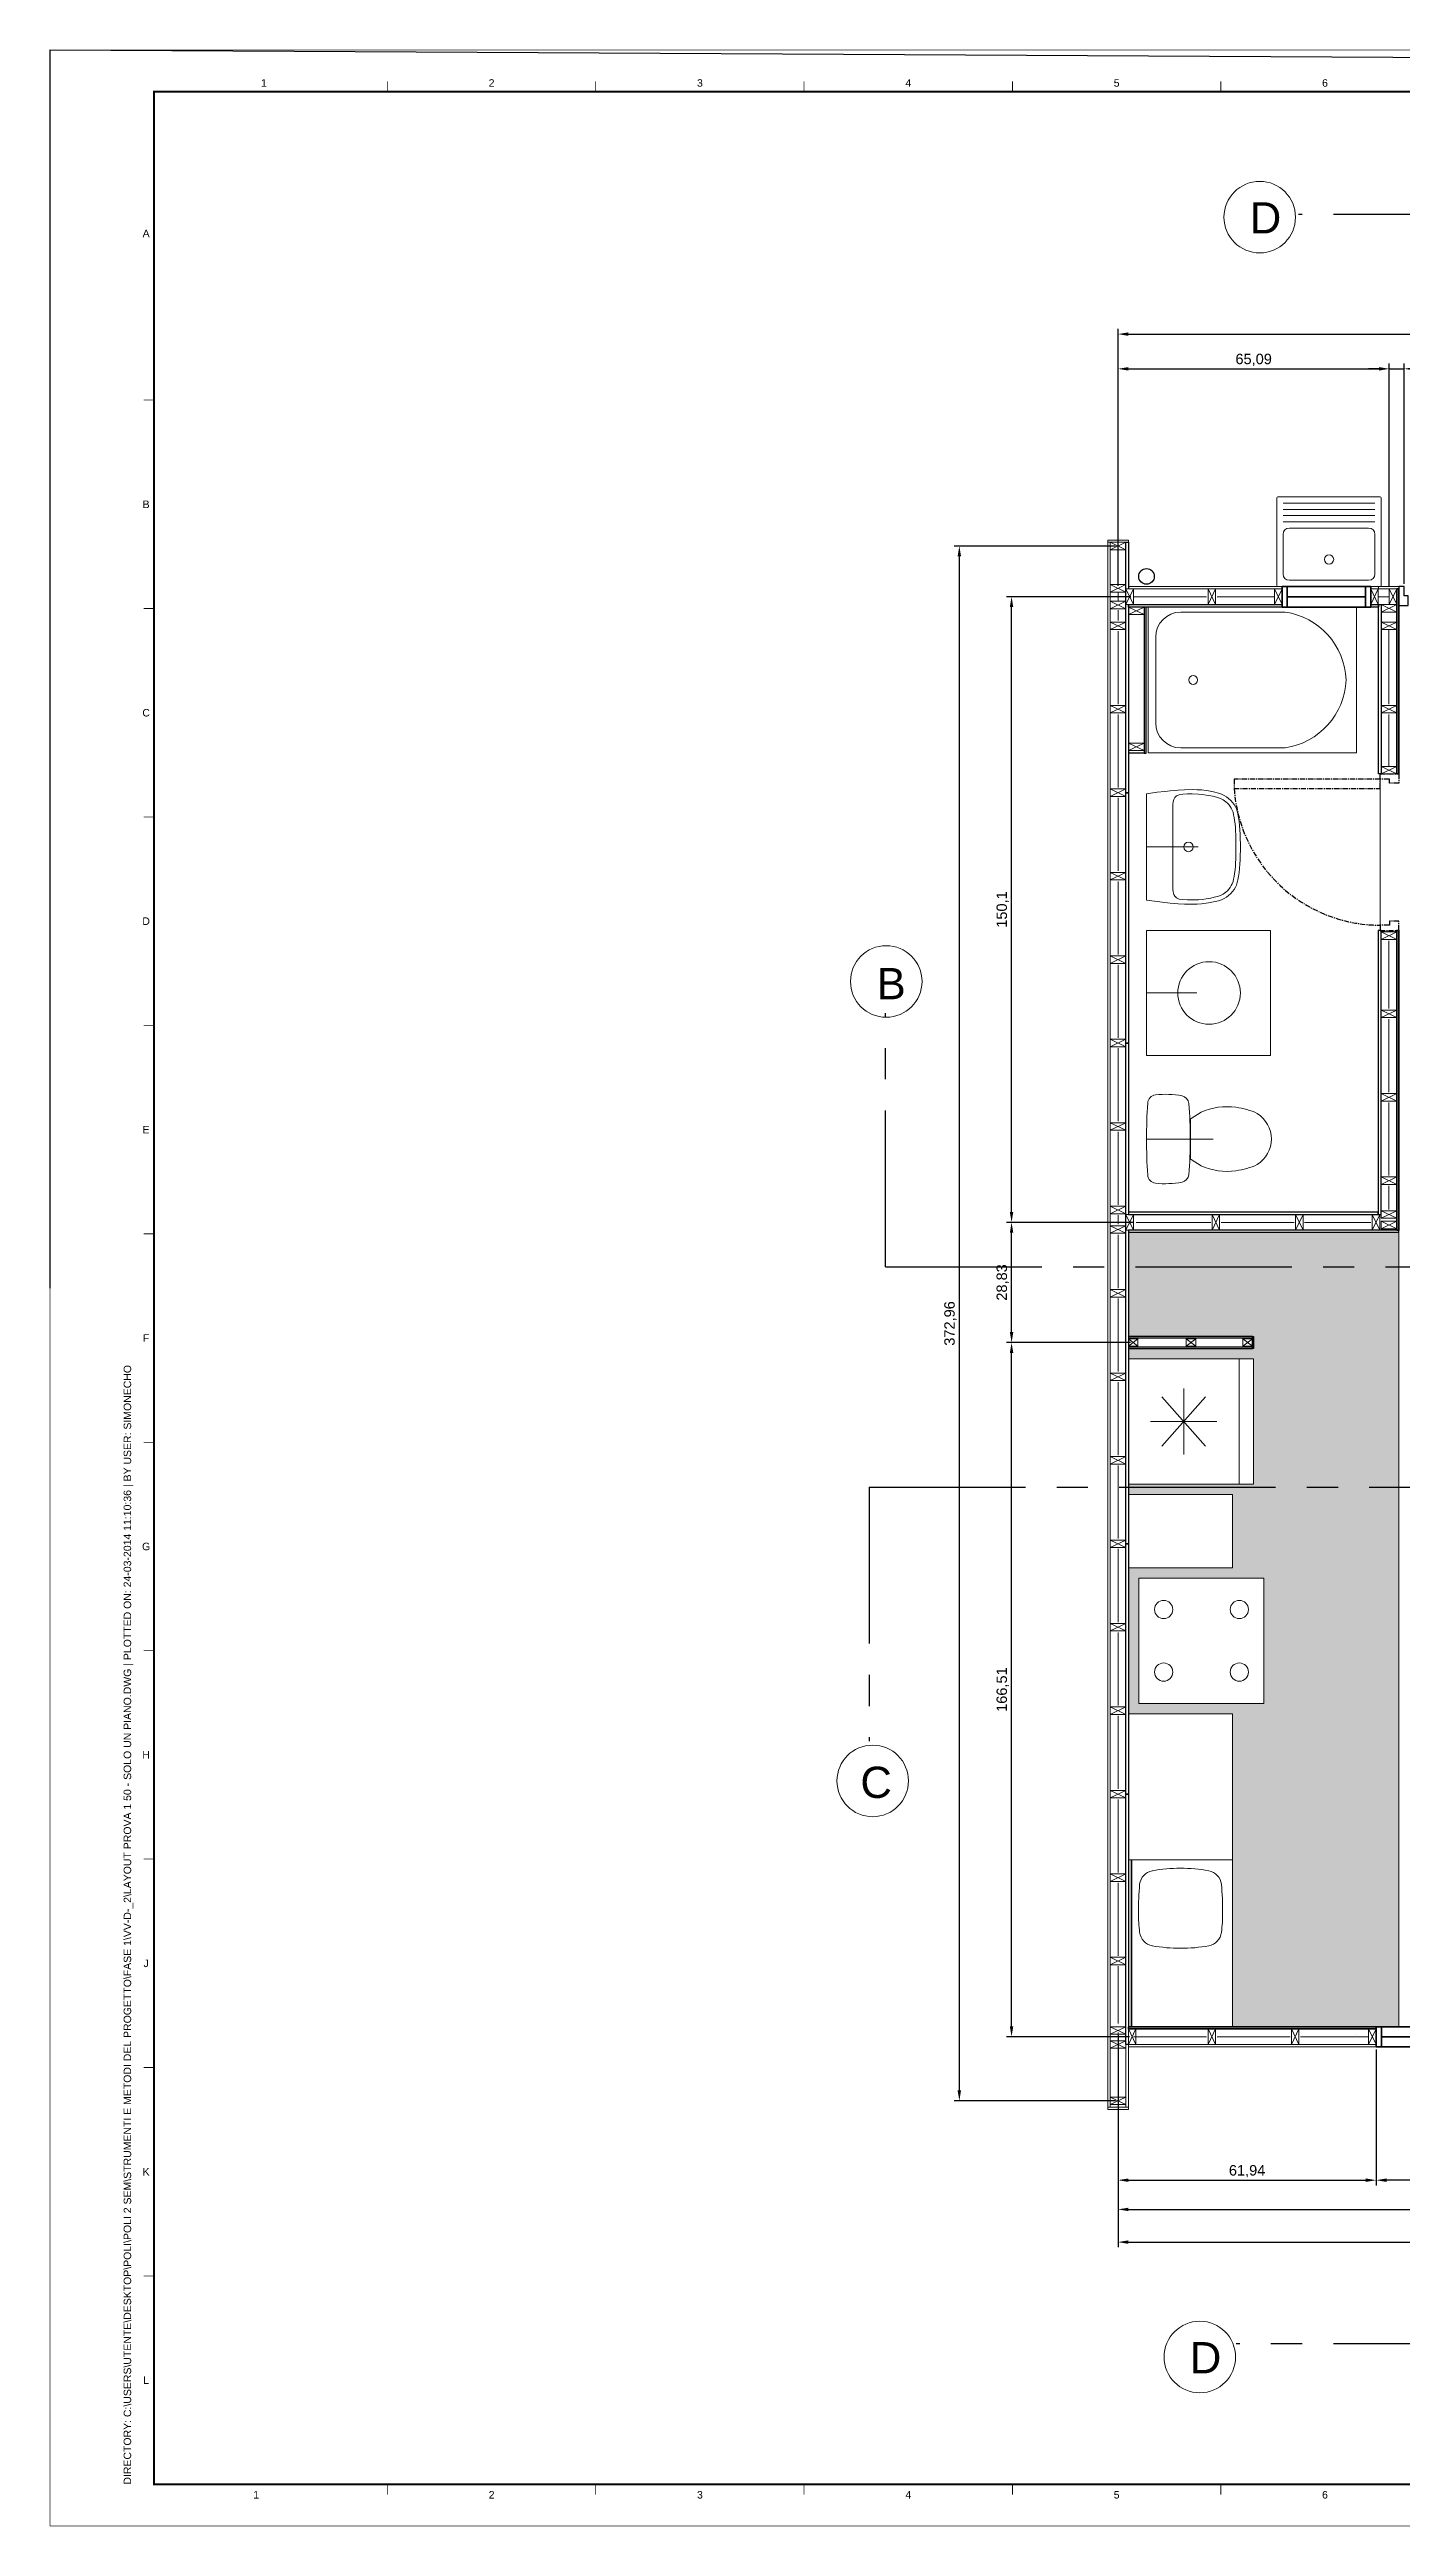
# Paper-space layout 'A000' of a CAD drawing. Header units: millimetres. Extents: x 0 to 841, y 0 to 594.
# Drawn here: x 0 to 324, y 0 to 594 of the extents above; entities that cross this region are included whole.
import ezdxf
from ezdxf.enums import TextEntityAlignment as Align

# ---------------------------------------------------------------- set-up
doc = ezdxf.new("R2010")
doc.units = ezdxf.units.MM
doc.header["$MEASUREMENT"] = 0
doc.linetypes.add('CENTER', pattern=[2, 1.25, -0.25, 0.25, -0.25])
doc.layers.get('DEFPOINTS').update_dxf_attribs({"color": 210})
doc.layers.add('_AUX', color=210, linetype='Continuous', lineweight=18, plot=False)
for name, color, linetype, lineweight in [('A-ANNO-SYMB', 3, 'Continuous', 18), ('A-DETL-MBND', 3, 'Continuous', 18), ('A-DETL-MCUT', 4, 'Continuous', 25), ('A-DOOR-FULL', 4, 'Continuous', 25), ('A-ELEV-MBE1', 7, 'Continuous', 35), ('A-ELEV-MBE2', 4, 'Continuous', 25), ('A-FLOR-PATT', 8, 'Continuous', 18), ('A-FURN', 8, 'Continuous', 18), ('A-SECT-MCUT', 7, 'Continuous', 35), ('A-WALL-PATT', 8, 'Continuous', 18), ('A-WALL-STUD', 3, 'Continuous', 18)]:
    doc.layers.add(name, color=color, linetype=linetype, lineweight=lineweight)
doc.layers.add('G-ANNO-NPLT', color=210, linetype='Continuous', plot=False)
doc.layers.add('G-ANNO-TEXT', color=3, linetype='Continuous')
doc.layers.add('G-ANNO-TTLB', color=3, linetype='Continuous')
doc.styles.add('ARIAL', font='arial.ttf')
doc.styles.get("Standard").update_dxf_attribs({"font": 'arial.ttf'})
doc.linetypes.add('BATTING', pattern='A,0.0001,-0.1,[134,ltypeshp.shx,S=0.1,R=0,X=-0.1,Y=0],-0.2,[134,ltypeshp.shx,S=0.1,R=180,X=0.1,Y=0],-0.1', length=0.4001)
doc.dimstyles.new('ISO-25', dxfattribs={"dimtxt": 2.5, "dimasz": 2.5, "dimexe": 1.25, "dimexo": 0.625, "dimtad": 1, "dimtxsty": 'Standard', "dimcen": 2.5, "dimadec": 0, "dimazin": 0, "dimtfac": 1, "dimtmove": 0, "dimatfit": 3, "dimfxl": 1, "dimarcsym": 0})

# ---------------------------------------------------------------- blocks, each defined once
blk = doc.blocks.new('A1_GRID_LAYOUT')
at = {"layer": 'G-ANNO-NPLT', "const_width": 0.18}
for points in [[(841, 594), (0, 594)], [(0, 0), (0, 594)], [(841, 0), (0, 0)]]:
    blk.add_lwpolyline(points, dxfattribs=at)
at = {"layer": 'G-ANNO-TTLB', "const_width": 0.5, "flags": 128}
blk.add_lwpolyline([(25, 584), (25, 10), (831, 10), (831, 584)], close=True, dxfattribs=at)
at = {"layer": 'G-ANNO-TTLB', "const_width": 0.18, "flags": 128}
for points in [[(81, 586.5), (81, 584)], [(131, 586.5), (131, 584)], [(181, 586.5), (181, 584)], [(231, 586.5), (231, 584)], [(281, 586.5), (281, 584)], [(0, 578.5), (0, 576)], [(25, 510), (22.5, 510)], [(25, 460), (22.5, 460)], [(25, 410), (22.5, 410)], [(25, 360), (22.5, 360)], [(25, 310), (22.5, 310)], [(25, 260), (22.5, 260)], [(25, 210), (22.5, 210)], [(25, 160), (22.5, 160)], [(25, 110), (22.5, 110)], [(25, 60), (22.5, 60)], [(81, 10), (81, 7.5)], [(131, 10), (131, 7.5)], [(181, 10), (181, 7.5)], [(231, 10), (231, 7.5)], [(281, 10), (281, 7.5)]]:
    blk.add_lwpolyline(points, dxfattribs=at)
at = {"layer": 'G-ANNO-TEXT', "style": 'ARIAL'}
for s, p in [('1', (51.35, 586.07)), ('2', (106, 586.07)), ('3', (156, 586.07)), ('4', (206, 586.07)), ('5', (256, 586.07)), ('6', (306, 586.07)), ('A', (23.09, 549.98)), ('B', (23.09, 485)), ('C', (23.09, 435)), ('D', (23.09, 385)), ('E', (23.09, 335)), ('F', (23.09, 285)), ('G', (23.09, 235)), ('H', (23.09, 185)), ('J', (23.09, 135)), ('K', (23.09, 85)), ('L', (23.09, 35)), ('1', (49.49, 7.51)), ('2', (106, 7.51)), ('3', (156, 7.51)), ('4', (206, 7.51)), ('5', (256, 7.51)), ('6', (306, 7.51))]:
    blk.add_text(s, height=1.8, dxfattribs=at).set_placement(p, align=Align.MIDDLE_CENTER)
at = {"layer": 'G-ANNO-TEXT', "insert": (17.7, 9.95), "char_height": 1.8, "attachment_point": 1, "rotation": 90, "style": 'ARIAL'}
blk.add_mtext_dynamic_manual_height_columns('DIRECTORY: C:\\\\USERS\\\\UTENTE\\\\DESKTOP\\\\POLI\\\\POLI 2 SEM\\\\STRUMENTI E METODI DEL PROGETTO\\\\FASE 1\\\\VV-D-_2\\\\LAYOUT PROVA 1 50 - SOLO UN PIANO.DWG | PLOTTED ON: 24-03-2014 11:10:36 | BY USER: SIMONECHO', width=412.209, gutter_width=9, heights=[0], dxfattribs=at)
blk = doc.blocks.new('*D57')
at = {"color": 0, "lineweight": -2, "transparency": 16777216}
for p, q in [((256.34, 101.39), (256.34, 66.87)), ((566.34, 101.39), (566.34, 66.87)), ((258.84, 68.12), (563.84, 68.12))]:
    blk.add_line(p, q, dxfattribs=at)
at = {"color": 0, "transparency": 16777216}
for points in [[(258.84, 68.54), (258.84, 67.71), (256.34, 68.12)], [(563.84, 68.54), (563.84, 67.71), (566.34, 68.12)]]:
    blk.add_solid(points, dxfattribs=at)
at = {"layer": 'DEFPOINTS', "color": 0, "transparency": 16777216}
for p in [(256.34, 102.01), (566.34, 102.01), (566.34, 68.12)]:
    blk.add_point(p, dxfattribs=at)
at = {"color": 0, "transparency": 16777216, "insert": (411.34, 70.03), "char_height": 2.5, "attachment_point": 5}
blk.add_mtext('310', dxfattribs=at)
blk = doc.blocks.new('*D58')
at = {"color": 0, "lineweight": -2, "transparency": 16777216}
for p, q in [((256.34, 117.75), (256.34, 74.72)), ((411.34, 117.75), (411.34, 74.72)), ((258.84, 75.97), (408.84, 75.97))]:
    blk.add_line(p, q, dxfattribs=at)
at = {"color": 0, "transparency": 16777216}
for points in [[(258.84, 76.38), (258.84, 75.55), (256.34, 75.97)], [(408.84, 76.38), (408.84, 75.55), (411.34, 75.97)]]:
    blk.add_solid(points, dxfattribs=at)
at = {"layer": 'DEFPOINTS', "color": 0, "transparency": 16777216}
for p in [(256.34, 118.38), (411.34, 118.38), (411.34, 75.97)]:
    blk.add_point(p, dxfattribs=at)
at = {"color": 0, "transparency": 16777216, "insert": (333.84, 77.87), "char_height": 2.5, "attachment_point": 5}
blk.add_mtext('155', dxfattribs=at)
blk = doc.blocks.new('*D62')
at = {"color": 0, "lineweight": -2, "transparency": 16777216}
for p, q in [((256.34, 465.46), (256.34, 527.08)), ((258.84, 525.83), (408.84, 525.83)), ((411.34, 464.44), (411.34, 527.08))]:
    blk.add_line(p, q, dxfattribs=at)
at = {"color": 0, "transparency": 16777216}
for points in [[(258.84, 526.24), (258.84, 525.41), (256.34, 525.83)], [(408.84, 526.24), (408.84, 525.41), (411.34, 525.83)]]:
    blk.add_solid(points, dxfattribs=at)
at = {"layer": 'DEFPOINTS', "color": 0, "transparency": 16777216}
for p in [(411.34, 525.83), (256.34, 464.84), (411.34, 463.81)]:
    blk.add_point(p, dxfattribs=at)
at = {"color": 0, "transparency": 16777216, "insert": (333.84, 527.73), "char_height": 2.5, "attachment_point": 5}
blk.add_mtext('155', dxfattribs=at)
blk = doc.blocks.new('*D64')
at = {"color": 0, "lineweight": -2, "transparency": 16777216}
for p, q in [((255.71, 474.98), (217, 474.98)), ((218.25, 104.51), (218.25, 472.48)), ((255.71, 102.01), (217, 102.01))]:
    blk.add_line(p, q, dxfattribs=at)
at = {"color": 0, "transparency": 16777216}
for points in [[(217.83, 472.48), (218.66, 472.48), (218.25, 474.98)], [(217.83, 104.51), (218.66, 104.51), (218.25, 102.01)]]:
    blk.add_solid(points, dxfattribs=at)
at = {"layer": 'DEFPOINTS', "color": 0, "transparency": 16777216}
for p in [(218.25, 474.98), (256.34, 474.98), (256.34, 102.01)]:
    blk.add_point(p, dxfattribs=at)
at = {"color": 0, "transparency": 16777216, "insert": (216.12, 288.49), "char_height": 2.5, "attachment_point": 5, "rotation": 90}
blk.add_mtext('372,96', dxfattribs=at)
blk = doc.blocks.new('*D65')
at = {"color": 0, "lineweight": -2, "transparency": 16777216}
for p, q in [((256.34, 465.46), (256.34, 518.75)), ((258.84, 517.5), (318.93, 517.5)), ((321.43, 465.34), (321.43, 518.75))]:
    blk.add_line(p, q, dxfattribs=at)
at = {"color": 0, "transparency": 16777216}
for points in [[(258.84, 517.92), (258.84, 517.08), (256.34, 517.5)], [(318.93, 517.92), (318.93, 517.08), (321.43, 517.5)]]:
    blk.add_solid(points, dxfattribs=at)
at = {"layer": 'DEFPOINTS', "color": 0, "transparency": 16777216}
for p in [(321.43, 517.5), (256.34, 464.84), (321.43, 464.71)]:
    blk.add_point(p, dxfattribs=at)
at = {"color": 0, "transparency": 16777216, "insert": (288.88, 519.63), "char_height": 2.5, "attachment_point": 5}
blk.add_mtext('65,09', dxfattribs=at)
blk = doc.blocks.new('*D67')
at = {"color": 0, "lineweight": -2, "transparency": 16777216}
for p, q in [((318.93, 517.5), (316.43, 517.5)), ((321.43, 465.89), (321.43, 518.75)), ((321.43, 517.5), (324.98, 517.5)), ((324.98, 465.89), (324.98, 518.75)), ((327.48, 517.5), (337.74, 517.5))]:
    blk.add_line(p, q, dxfattribs=at)
at = {"color": 0, "transparency": 16777216}
for points in [[(318.93, 517.92), (318.93, 517.08), (321.43, 517.5)], [(327.48, 517.92), (327.48, 517.08), (324.98, 517.5)]]:
    blk.add_solid(points, dxfattribs=at)
at = {"layer": 'DEFPOINTS', "color": 0, "transparency": 16777216}
for p in [(324.98, 517.5), (321.43, 465.27), (324.98, 465.26)]:
    blk.add_point(p, dxfattribs=at)
at = {"color": 0, "transparency": 16777216, "insert": (333.86, 519.63), "char_height": 2.5, "attachment_point": 5}
blk.add_mtext('3,55', dxfattribs=at)
blk = doc.blocks.new('*D71')
at = {"color": 0, "lineweight": -2, "transparency": 16777216}
for p, q in [((318.27, 114.35), (318.27, 81.73)), ((256.34, 101.39), (256.34, 81.73)), ((258.84, 82.98), (315.77, 82.98))]:
    blk.add_line(p, q, dxfattribs=at)
at = {"color": 0, "transparency": 16777216}
for points in [[(258.84, 83.39), (258.84, 82.56), (256.34, 82.98)], [(315.77, 83.39), (315.77, 82.56), (318.27, 82.98)]]:
    blk.add_solid(points, dxfattribs=at)
at = {"layer": 'DEFPOINTS', "color": 0, "transparency": 16777216}
for p in [(318.27, 114.98), (256.34, 102.01), (318.27, 82.98)]:
    blk.add_point(p, dxfattribs=at)
at = {"color": 0, "transparency": 16777216, "insert": (287.31, 85.11), "char_height": 2.5, "attachment_point": 5}
blk.add_mtext('61,94', dxfattribs=at)
blk = doc.blocks.new('*D72')
at = {"color": 0, "lineweight": -2, "transparency": 16777216}
for p, q in [((318.27, 114.35), (318.27, 81.73)), ((360.81, 114.35), (360.81, 81.73)), ((358.31, 82.98), (320.77, 82.98))]:
    blk.add_line(p, q, dxfattribs=at)
at = {"color": 0, "transparency": 16777216}
for points in [[(320.77, 83.39), (320.77, 82.56), (318.27, 82.98)], [(358.31, 83.39), (358.31, 82.56), (360.81, 82.98)]]:
    blk.add_solid(points, dxfattribs=at)
at = {"layer": 'DEFPOINTS', "color": 0, "transparency": 16777216}
for p in [(318.27, 114.98), (360.81, 114.98), (318.27, 82.98)]:
    blk.add_point(p, dxfattribs=at)
at = {"color": 0, "transparency": 16777216, "insert": (339.54, 85.11), "char_height": 2.5, "attachment_point": 5}
blk.add_mtext('42,54', dxfattribs=at)
blk = doc.blocks.new('*D77')
at = {"color": 0, "lineweight": -2, "transparency": 16777216}
for p, q in [((260.09, 312.74), (229.53, 312.74)), ((230.78, 286.41), (230.78, 310.24)), ((259.32, 283.91), (229.53, 283.91))]:
    blk.add_line(p, q, dxfattribs=at)
at = {"color": 0, "transparency": 16777216}
for points in [[(230.37, 310.24), (231.2, 310.24), (230.78, 312.74)], [(230.37, 286.41), (231.2, 286.41), (230.78, 283.91)]]:
    blk.add_solid(points, dxfattribs=at)
at = {"layer": 'DEFPOINTS', "color": 0, "transparency": 16777216}
for p in [(230.78, 312.74), (260.72, 312.74), (259.94, 283.91)]:
    blk.add_point(p, dxfattribs=at)
at = {"color": 0, "transparency": 16777216, "insert": (228.66, 298.33), "char_height": 2.5, "attachment_point": 5, "rotation": 90}
blk.add_mtext('28,83', dxfattribs=at)
blk = doc.blocks.new('*D78')
at = {"color": 0, "lineweight": -2, "transparency": 16777216}
for p, q in [((259.32, 283.91), (229.53, 283.91)), ((230.78, 119.9), (230.78, 281.41)), ((259.09, 117.4), (229.53, 117.4))]:
    blk.add_line(p, q, dxfattribs=at)
at = {"color": 0, "transparency": 16777216}
for points in [[(230.37, 281.41), (231.2, 281.41), (230.78, 283.91)], [(230.37, 119.9), (231.2, 119.9), (230.78, 117.4)]]:
    blk.add_solid(points, dxfattribs=at)
at = {"layer": 'DEFPOINTS', "color": 0, "transparency": 16777216}
for p in [(230.78, 283.91), (259.94, 283.91), (259.72, 117.4)]:
    blk.add_point(p, dxfattribs=at)
at = {"color": 0, "transparency": 16777216, "insert": (228.66, 200.66), "char_height": 2.5, "attachment_point": 5, "rotation": 90}
blk.add_mtext('166,51', dxfattribs=at)
blk = doc.blocks.new('*D79')
at = {"color": 0, "lineweight": -2, "transparency": 16777216}
for p, q in [((259.39, 462.84), (229.53, 462.84)), ((230.78, 315.24), (230.78, 460.34)), ((258.49, 312.74), (229.53, 312.74))]:
    blk.add_line(p, q, dxfattribs=at)
at = {"color": 0, "transparency": 16777216}
for points in [[(230.37, 460.34), (231.2, 460.34), (230.78, 462.84)], [(230.37, 315.24), (231.2, 315.24), (230.78, 312.74)]]:
    blk.add_solid(points, dxfattribs=at)
at = {"layer": 'DEFPOINTS', "color": 0, "transparency": 16777216}
for p in [(230.78, 462.84), (260.02, 462.84), (259.12, 312.74)]:
    blk.add_point(p, dxfattribs=at)
at = {"color": 0, "transparency": 16777216, "insert": (228.66, 387.79), "char_height": 2.5, "attachment_point": 5, "rotation": 90}
blk.add_mtext('150,1', dxfattribs=at)

psp = doc.layouts.new('A000')

# ---------------------------------------------------------------- hatches: boundary and pattern name
at = {"layer": 'A-FLOR-PATT'}
h = psp.add_hatch(dxfattribs=at)
h.set_pattern_fill('DOTS', color=0, scale=1.000968, style=0)
h.set_pattern_definition([(0, (-22640.7134, -1048.6763), (0.79451858, 1.58903716), [0, -1.58903716])])
h.paths.add_polyline_path([(323.728, 310.365), (258.815, 310.365), (258.815, 285.341), (288.871, 285.341), (288.871, 282.487), (258.815, 282.487), (258.815, 159.82), (283.839, 159.82), (283.839, 119.781), (323.728, 119.781)])
h.paths.add_polyline_path([(261.317, 197.356), (291.347, 197.356), (291.347, 227.385), (261.317, 227.385)], flags=16)
h.paths.add_polyline_path([(283.812, 247.453), (258.815, 247.453), (258.815, 229.888), (283.812, 229.888)], flags=16)
h.paths.add_polyline_path([(288.844, 279.985), (258.815, 279.985), (258.815, 249.956), (288.844, 249.956)], flags=16)
h.paths.add_polyline_path([(283.839, 194.854), (258.815, 194.854), (258.815, 159.82), (283.839, 159.82)], flags=16)

# ---------------------------------------------------------------- linework, layer by layer
for q in [(420.494, 591.726), (0, 297)]:
    psp.add_line((0, 594), q)
at = {"color": 3, "linetype": 'CENTER', "ltscale": 30}
for p, q in [((345.529, 554.484), (299.648, 554.484)), ((200.529, 302.065), (200.529, 362.946)), ((200.529, 302.065), (634.509, 302.065)), ((196.62, 249.212), (630.6, 249.212)), ((196.62, 249.212), (196.62, 188.331)), ((345.529, 43.723), (284.648, 43.723))]:
    psp.add_line(p, q, dxfattribs=at)
at = {"color": 0}
for p, q in [((263.078, 425.325), (263.078, 460.36)), ((262.568, 425.325), (258.815, 425.325)), ((262.568, 425.325), (263.078, 425.325))]:
    psp.add_line(p, q, dxfattribs=at)
at = {"layer": '_AUX', "color": 0}
for points in [[(323.728, 310.365), (258.815, 310.365), (258.815, 285.341), (288.871, 285.341), (288.871, 282.487), (258.815, 282.487), (258.815, 159.82), (283.839, 159.82), (283.839, 119.781), (323.728, 119.781)], [(288.844, 279.985), (258.815, 279.985), (258.815, 249.956), (288.844, 249.956)], [(283.812, 247.453), (258.815, 247.453), (258.815, 229.888), (283.812, 229.888)], [(261.317, 197.356), (291.347, 197.356), (291.347, 227.385), (261.317, 227.385)], [(283.839, 194.854), (258.815, 194.854), (258.815, 159.82), (283.839, 159.82)]]:
    psp.add_lwpolyline(points, close=True, dxfattribs=at)
at = {"layer": 'A-ANNO-SYMB', "color": 0}
for p, q in [((263.578, 425.36), (263.578, 460.36)), ((271.366, 459.145), (296.414, 459.145)), ((313.578, 425.36), (313.578, 460.36)), ((265.366, 453.145), (265.366, 442.86)), ((265.366, 432.575), (265.366, 442.86)), ((263.578, 425.36), (313.578, 425.36)), ((271.366, 426.575), (296.414, 426.575))]:
    psp.add_line(p, q, dxfattribs=at)
at = {"layer": 'A-ANNO-SYMB'}
for centre in [(290.336, 553.888), (200.709, 370.539), (197.46, 178.751), (275.953, 40.561)]:
    psp.add_circle(centre, 8.582, dxfattribs=at)
at = {"layer": 'A-ANNO-SYMB', "color": 0}
psp.add_circle((274.366, 442.86), 1.063, dxfattribs=at)
for centre, radius, start, end in [((271.366, 453.145), 6, 90, 180), ((293.952, 442.183), 17.14, 2.264793, 81.74057), ((293.952, 443.538), 17.14, 278.25943, 357.735207), ((271.366, 432.575), 6, 180, 270)]:
    psp.add_arc(centre, radius, start, end, dxfattribs=at)
at = {"layer": 'A-DETL-MBND', "color": 0}
for p, q in [((253.91, 475.876), (253.91, 476.427)), ((253.91, 99.962), (253.91, 100.513))]:
    psp.add_line(p, q, dxfattribs=at)
for points in [[(253.91, 476.427), (258.815, 476.427), (258.815, 475.876), (253.91, 475.876)], [(253.91, 295.701), (253.91, 475.876), (254.461, 475.876), (254.461, 295.701)], [(295.701, 464.715), (258.815, 464.715), (258.815, 465.265), (295.701, 465.265)], [(316.971, 465.265), (318.873, 465.265), (318.873, 464.715), (316.971, 464.715)], [(323.728, 465.265), (323.728, 464.715), (318.873, 464.715), (318.873, 465.265), (323.728, 465.265)], [(254.461, 296.952), (254.461, 100.513), (253.91, 100.513), (253.91, 295.701)], [(254.461, 100.513), (258.214, 100.513), (258.214, 101.113), (254.461, 101.113)], [(253.91, 100.513), (258.815, 100.513), (258.815, 99.962), (253.91, 99.962)]]:
    psp.add_lwpolyline(points, dxfattribs=at)
for points in [[(258.214, 100.513), (258.214, 115.527), (258.815, 115.527), (258.815, 100.513)], [(318.273, 115.527), (318.273, 114.976), (258.815, 114.976), (258.815, 115.527)]]:
    psp.add_lwpolyline(points, close=True, dxfattribs=at)
at = {"layer": 'A-DETL-MCUT', "color": 0}
for p, q in [((262.568, 460.36), (262.568, 425.325)), ((258.214, 295.701), (258.214, 355.759)), ((258.214, 355.759), (258.815, 355.759)), ((258.815, 355.759), (258.815, 314.62)), ((258.815, 310.866), (258.815, 253.16))]:
    psp.add_line(p, q, dxfattribs=at)
for points in [[(258.815, 460.715), (258.815, 415.817), (258.215, 415.817), (258.215, 475.876), (258.815, 475.876), (258.815, 464.715)], [(295.701, 460.36), (258.815, 460.36), (258.815, 460.961), (295.701, 460.961)], [(316.971, 460.961), (318.873, 460.961), (318.873, 460.36), (316.972, 460.36)], [(258.815, 253.16), (258.815, 235.643), (258.214, 235.643), (258.214, 296.952)], [(258.815, 285.041), (288.571, 285.041), (288.571, 285.341), (258.815, 285.341)], [(258.815, 282.488), (288.571, 282.488), (288.571, 282.788), (258.815, 282.789)], [(258.815, 115.527), (258.815, 115.527), (258.214, 115.527), (258.214, 175.585), (258.815, 175.585), (258.815, 119.281)]]:
    psp.add_lwpolyline(points, dxfattribs=at)
for points in [[(319.474, 460.961), (319.474, 420.322), (318.873, 420.322), (318.873, 460.961)], [(258.214, 355.759), (258.214, 415.817), (258.815, 415.817), (258.815, 355.759)], [(319.474, 382.785), (318.762, 382.785), (318.763, 314.619), (319.474, 314.619)], [(318.763, 314.619), (318.763, 315.22), (258.815, 315.22), (258.815, 314.619)], [(323.728, 310.365), (323.728, 310.866), (258.815, 310.866), (258.815, 310.365)], [(288.571, 282.487), (288.571, 285.341), (288.871, 285.341), (288.871, 282.487)], [(258.214, 175.585), (258.214, 235.643), (258.815, 235.643), (258.815, 175.585)]]:
    psp.add_lwpolyline(points, close=True, dxfattribs=at)
at = {"layer": 'A-DOOR-FULL', "color": 0}
psp.add_lwpolyline([(324.979, 465.265), (323.728, 465.265), (323.728, 460.76), (325.98, 460.76), (325.98, 463.013), (324.979, 463.013), (324.979, 465.265)], dxfattribs=at)
at = {"layer": 'A-DOOR-FULL', "color": 0, "linetype": 'CENTER'}
for points in [[(284.19, 416.818), (319.224, 416.818), (319.224, 419.07), (284.19, 419.07), (284.19, 416.818)], [(319.224, 419.07), (319.224, 420.322), (323.728, 420.322), (323.728, 418.069), (321.476, 418.069), (321.476, 419.07), (319.224, 419.07)], [(319.224, 384.036), (319.224, 382.785), (323.728, 382.785), (323.728, 385.037), (321.476, 385.037), (321.476, 384.036), (319.224, 384.036)]]:
    psp.add_lwpolyline(points, dxfattribs=at)
psp.add_arc((319.277, 419.204), 35.168, 183.890661, 269.913565, dxfattribs=at)
at = {"layer": 'A-ELEV-MBE1', "color": 0}
for p, q in [((296.952, 465.265), (315.72, 465.266)), ((296.952, 462.813), (315.72, 462.813)), ((296.952, 460.36), (315.72, 460.36)), ((253.935, 253.16), (253.935, 253.16)), ((318.273, 119.781), (360.814, 119.781)), ((318.273, 114.976), (360.814, 114.976))]:
    psp.add_line(p, q, dxfattribs=at)
at = {"layer": 'A-ELEV-MBE1', "color": 0, "linetype": 'Continuous'}
psp.add_line((319.524, 117.404), (359.537, 117.404), dxfattribs=at)
at = {"layer": 'A-ELEV-MBE1', "color": 0}
for points in [[(295.701, 465.265), (296.952, 465.265), (296.952, 460.36), (295.701, 460.36)], [(315.72, 465.265), (316.971, 465.265), (316.972, 460.36), (315.72, 460.36)], [(318.273, 119.781), (319.524, 119.781), (319.524, 114.976), (318.273, 114.976)]]:
    psp.add_lwpolyline(points, close=True, dxfattribs=at)
at = {"layer": 'A-ELEV-MBE2', "color": 0, "ltscale": 0.05}
psp.add_circle((263.162, 467.691), 1.877, dxfattribs=at)
at = {"layer": 'A-FLOR-PATT', "color": 0}
psp.add_line((319.224, 384.036), (319.224, 419.07), dxfattribs=at)
at = {"layer": 'A-FLOR-PATT', "color": 0, "linetype": 'BATTING', "ltscale": 0.11}
psp.add_lwpolyline([(321.355, 445.018), (321.355, 445.046)], dxfattribs=at)
at = {"layer": 'A-FURN', "color": 0, "ltscale": 0.25}
for p, q in [((294.45, 486.536), (294.45, 465.515)), ((319.224, 486.786), (294.7, 486.786)), ((317.972, 485.284), (295.951, 485.284)), ((317.972, 483.783), (295.951, 483.783)), ((317.972, 482.282), (295.951, 482.282)), ((319.474, 465.515), (319.474, 486.536)), ((317.972, 480.78), (295.951, 480.78)), ((295.951, 477.777), (295.951, 468.268)), ((316.471, 479.279), (297.453, 479.279)), ((317.972, 468.268), (317.972, 477.777)), ((294.7, 465.265), (319.224, 465.265)), ((297.453, 466.767), (316.471, 466.767))]:
    psp.add_line(p, q, dxfattribs=at)
at = {"layer": 'A-FURN', "color": 0}
for p, q in [((267.56, 416.143), (265.754, 415.921)), ((268.806, 416.27), (267.56, 416.143)), ((270.73, 416.425), (268.806, 416.27)), ((272.288, 416.513), (270.73, 416.425)), ((274.131, 416.568), (272.288, 416.513)), ((275.362, 416.536), (274.131, 416.568)), ((276.343, 416.464), (275.362, 416.536)), ((278.046, 416.242), (276.343, 416.464)), ((279.249, 416.01), (278.046, 416.242)), ((280.453, 415.711), (279.249, 416.01)), ((265.754, 415.921), (263.169, 415.544)), ((263.169, 415.544), (263.169, 402.805)), ((269.491, 412.99), (269.475, 412.366)), ((269.475, 402.805), (269.475, 412.366)), ((269.535, 413.585), (269.491, 412.99)), ((269.688, 414.18), (269.535, 413.585)), ((269.969, 414.647), (269.688, 414.18)), ((270.386, 415.035), (269.969, 414.647)), ((270.981, 415.316), (270.386, 415.035)), ((271.875, 415.434), (270.981, 415.316)), ((273.021, 415.505), (271.875, 415.434)), ((274.125, 415.517), (273.021, 415.505)), ((275.674, 415.464), (274.125, 415.517)), ((276.584, 415.384), (275.674, 415.464)), ((277.515, 415.263), (276.584, 415.384)), ((278.579, 415.077), (277.515, 415.263)), ((279.423, 414.892), (278.579, 415.077)), ((280.189, 414.694), (279.423, 414.892)), ((280.935, 414.428), (280.189, 414.694)), ((281.138, 415.48), (280.453, 415.711)), ((281.57, 414.096), (280.935, 414.428)), ((281.8, 415.173), (281.138, 415.48)), ((282.236, 413.619), (281.57, 414.096)), ((282.349, 414.844), (281.8, 415.173)), ((282.574, 413.311), (282.236, 413.619)), ((282.875, 414.453), (282.349, 414.844)), ((282.911, 412.946), (282.574, 413.311)), ((283.42, 413.948), (282.875, 414.453)), ((283.229, 412.528), (282.911, 412.946)), ((283.498, 412.094), (283.229, 412.528)), ((283.826, 413.484), (283.42, 413.948)), ((283.732, 411.624), (283.498, 412.094)), ((283.925, 411.115), (283.732, 411.624)), ((284.184, 412.988), (283.826, 413.484)), ((284.08, 410.525), (283.925, 411.115)), ((284.202, 409.88), (284.08, 410.525)), ((284.492, 412.464), (284.184, 412.988)), ((284.731, 411.956), (284.492, 412.464)), ((284.953, 411.346), (284.731, 411.956)), ((285.113, 410.716), (284.953, 411.346)), ((285.269, 409.869), (285.113, 410.716)), ((284.318, 409.139), (284.202, 409.88)), ((284.417, 408.323), (284.318, 409.139)), ((284.49, 407.448), (284.417, 408.323)), ((284.538, 406.636), (284.49, 407.448)), ((284.581, 405.717), (284.538, 406.636)), ((284.614, 404.738), (284.581, 405.717)), ((284.635, 403.672), (284.614, 404.738)), ((285.404, 408.942), (285.269, 409.869)), ((285.507, 407.945), (285.404, 408.942)), ((285.576, 406.897), (285.507, 407.945)), ((285.626, 405.871), (285.575, 406.918)), ((285.665, 404.741), (285.626, 405.889)), ((285.687, 403.566), (285.664, 404.761)), ((263.169, 402.805), (263.169, 390.066)), ((263.169, 402.805), (275.558, 402.805)), ((269.475, 402.805), (269.475, 393.244)), ((284.49, 398.162), (284.417, 397.287)), ((284.538, 398.974), (284.49, 398.162)), ((284.581, 399.892), (284.538, 398.974)), ((284.614, 400.872), (284.581, 399.892)), ((284.635, 401.937), (284.614, 400.872)), ((284.64, 402.805), (284.635, 403.672)), ((284.64, 402.805), (284.635, 401.937)), ((285.507, 397.664), (285.576, 398.712)), ((285.575, 398.691), (285.626, 399.738)), ((285.626, 399.72), (285.665, 400.868)), ((285.664, 400.849), (285.687, 402.035)), ((285.691, 402.805), (285.687, 403.582)), ((285.687, 402.035), (285.691, 402.805)), ((269.491, 392.619), (269.475, 393.244)), ((269.535, 392.024), (269.491, 392.619)), ((282.574, 392.298), (282.236, 391.99)), ((282.911, 392.664), (282.574, 392.298)), ((283.229, 393.081), (282.911, 392.664)), ((283.498, 393.516), (283.229, 393.081)), ((283.732, 393.985), (283.498, 393.516)), ((283.925, 394.494), (283.732, 393.985)), ((283.826, 392.125), (284.184, 392.621)), ((284.08, 395.084), (283.925, 394.494)), ((284.202, 395.729), (284.08, 395.084)), ((284.184, 392.621), (284.492, 393.146)), ((284.318, 396.47), (284.202, 395.729)), ((284.417, 397.287), (284.318, 396.47)), ((284.492, 393.146), (284.731, 393.653)), ((284.731, 393.653), (284.953, 394.264)), ((284.953, 394.264), (285.113, 394.893)), ((285.113, 394.893), (285.269, 395.741)), ((285.269, 395.741), (285.404, 396.668)), ((285.404, 396.668), (285.507, 397.664)), ((263.169, 390.066), (265.754, 389.689)), ((265.754, 389.689), (267.56, 389.467)), ((267.56, 389.467), (268.806, 389.34)), ((268.806, 389.34), (270.73, 389.185)), ((269.688, 391.43), (269.535, 392.024)), ((269.969, 390.963), (269.688, 391.43)), ((270.386, 390.574), (269.969, 390.963)), ((270.981, 390.293), (270.386, 390.574)), ((270.73, 389.185), (272.288, 389.096)), ((271.875, 390.175), (270.981, 390.293)), ((273.021, 390.104), (271.875, 390.175)), ((272.288, 389.096), (274.131, 389.042)), ((274.125, 390.092), (273.021, 390.104)), ((275.674, 390.145), (274.125, 390.092)), ((274.131, 389.042), (275.362, 389.074)), ((275.362, 389.074), (276.343, 389.145)), ((276.584, 390.225), (275.674, 390.145)), ((276.343, 389.145), (278.046, 389.367)), ((277.515, 390.346), (276.584, 390.225)), ((278.579, 390.532), (277.515, 390.346)), ((278.046, 389.367), (279.249, 389.6)), ((279.423, 390.718), (278.579, 390.532)), ((279.249, 389.6), (280.453, 389.899)), ((280.189, 390.915), (279.423, 390.718)), ((280.935, 391.181), (280.189, 390.915)), ((280.453, 389.899), (281.138, 390.129)), ((281.57, 391.513), (280.935, 391.181)), ((281.138, 390.129), (281.8, 390.436)), ((282.236, 391.99), (281.57, 391.513)), ((281.8, 390.436), (282.349, 390.765)), ((282.349, 390.765), (282.875, 391.157)), ((282.875, 391.157), (283.42, 391.661)), ((283.42, 391.661), (283.826, 392.125)), ((273.858, 337.688), (276.276, 339.149)), ((273.725, 332.737), (273.725, 337.467)), ((279.132, 332.737), (263.169, 332.737)), ((273.725, 332.737), (273.725, 328.007)), ((273.858, 327.786), (276.276, 326.325)), ((261.067, 284.815), (258.815, 283.014)), ((258.815, 284.815), (261.067, 283.014)), ((258.815, 279.985), (258.815, 249.956)), ((288.844, 279.985), (258.815, 279.985)), ((274.969, 284.815), (272.717, 283.014)), ((272.717, 284.815), (274.969, 283.014)), ((285.37, 249.956), (285.37, 279.985)), ((288.571, 284.815), (286.318, 283.014)), ((286.318, 284.815), (288.571, 283.014)), ((288.844, 249.956), (288.844, 279.985)), ((277.355, 259.019), (266.83, 270.921)), ((277.355, 270.921), (266.83, 259.019)), ((272.092, 264.97), (272.092, 272.914)), ((264.148, 264.97), (280.036, 264.97)), ((272.092, 264.97), (272.092, 257.026)), ((258.815, 249.956), (288.844, 249.956)), ((258.814, 119.781), (258.815, 159.82)), ((258.815, 159.82), (283.839, 159.82)), ((283.839, 159.82), (283.839, 119.781)), ((283.839, 119.781), (258.814, 119.781))]:
    psp.add_line(p, q, dxfattribs=at)
at = {"layer": 'A-FURN', "color": 0, "linetype": 'Continuous'}
psp.add_line((313.654, 118.035), (313.654, 118.035), dxfattribs=at)
at = {"layer": 'A-FURN', "color": 0}
for points in [[(263.169, 382.785), (263.169, 352.756), (292.948, 352.756), (292.948, 382.785), (263.169, 382.785)], [(263.169, 367.771), (275.278, 367.771)]]:
    psp.add_lwpolyline(points, dxfattribs=at)
for points in [[(261.067, 284.815), (258.815, 284.815), (258.815, 283.014), (261.067, 283.014)], [(274.969, 284.815), (272.717, 284.815), (272.717, 283.014), (274.969, 283.014)], [(288.571, 284.815), (286.318, 284.815), (286.318, 283.014), (288.571, 283.014)], [(258.815, 247.453), (258.815, 229.888), (283.812, 229.888), (283.812, 247.453)], [(291.347, 227.385), (291.347, 197.356), (261.317, 197.356), (261.317, 227.385)], [(258.815, 159.82), (283.839, 159.82), (283.839, 194.854), (258.815, 194.854)]]:
    psp.add_lwpolyline(points, close=True, dxfattribs=at)
at = {"layer": 'A-FURN', "color": 0, "ltscale": 0.25}
psp.add_circle((306.962, 471.771), 1.119, dxfattribs=at)
at = {"layer": 'A-FURN', "color": 0}
for centre, radius in [((273.245, 402.805), 1.142), ((278.184, 367.771), 7.507), ((267.279, 219.878), 2.19), ((285.43, 219.878), 2.19), ((267.279, 204.864), 2.19), ((285.43, 204.864), 2.19)]:
    psp.add_circle(centre, radius, dxfattribs=at)
at = {"layer": 'A-FURN', "color": 0, "ltscale": 0.25}
for centre, radius, start, end in [((294.7, 486.536), 0.25, 90, 180), ((319.224, 486.536), 0.25, 0, 90), ((297.453, 477.777), 1.501, 90, 180), ((316.471, 477.777), 1.501, 0, 90), ((294.7, 465.515), 0.25, 180, 270), ((297.453, 468.268), 1.501, 180, 270), ((316.471, 468.268), 1.501, 270, 0), ((319.224, 465.515), 0.25, 270, 0)]:
    psp.add_arc(centre, radius, start, end, dxfattribs=at)
at = {"layer": 'A-FURN', "color": 0}
for centre, radius, start, end in [((286.825, 406.98), 1.251, 182.806886, 183.764718), ((286.876, 405.932), 1.251, 181.968399, 182.806886), ((286.915, 404.784), 1.251, 181.073904, 181.968399), ((286.825, 398.63), 1.251, 176.235282, 177.193114), ((286.876, 399.677), 1.251, 177.193114, 178.031601), ((286.915, 400.825), 1.251, 178.031601, 178.926096), ((286.938, 403.589), 1.251, 180.318419, 181.073904), ((395.464, 332.737), 132.295, 176.25542, 183.74458), ((265.549, 341.24), 2.102, 96.335902, 176.25542), ((267.687, 321.991), 21.469, 79.254844, 96.335902), ((271.316, 341.117), 2.002, 4.94027, 79.254844), ((174.371, 332.737), 99.309, 355.05973, 4.94027), ((282.488, 325.48), 15.015, 81.793069, 114.438175), ((282.31, 322.57), 17.922, 65.475579, 82.556764), ((285.367, 332.374), 7.84, 2.655151, 56.021131), ((273.976, 337.467), 0.25, 118.022595, 180), ((273.976, 328.007), 0.25, 180, 241.977405), ((285.367, 333.1), 7.84, 303.978869, 357.344849), ((265.549, 324.234), 2.102, 183.74458, 263.664098), ((267.687, 343.483), 21.469, 263.664098, 280.745156), ((271.316, 324.357), 2.002, 280.745156, 355.05973), ((282.488, 339.994), 15.015, 245.561825, 278.206931), ((282.31, 342.904), 17.922, 277.443236, 294.524421), ((265.24, 153.511), 3.754, 100.381239, 172.769996), ((265.24, 153.511), 3.754, 100.381239, 172.769996), ((271.327, 120.282), 37.536, 90, 100.381239), ((271.327, 120.282), 37.536, 90, 100.381239), ((271.327, 120.282), 37.536, 79.618761, 90), ((271.327, 120.282), 37.536, 79.618761, 90), ((277.415, 153.511), 3.754, 7.230004, 79.618761), ((277.415, 153.511), 3.754, 7.230004, 79.618761), ((339.387, 147.16), 78.17, 174.991656, 180.001297), ((339.387, 147.16), 78.17, 174.991656, 180.001297), ((203.267, 147.16), 78.17, 359.998703, 5.008344), ((203.267, 147.16), 78.17, 359.998703, 5.008344), ((298.754, 147.158), 37.536, 180, 187.230004), ((298.754, 147.158), 37.536, 180, 187.230004), ((243.901, 147.158), 37.536, 352.769996, 0), ((243.901, 147.158), 37.536, 352.769996, 0), ((265.24, 142.906), 3.754, 187.230004, 259.618761), ((265.24, 142.906), 3.754, 187.230004, 259.618761), ((271.327, 176.136), 37.536, 259.618761, 270), ((271.327, 176.136), 37.536, 259.618761, 270), ((271.327, 176.136), 37.536, 270, 280.381239), ((271.327, 176.136), 37.536, 270, 280.381239), ((277.415, 142.906), 3.754, 280.381239, 352.769996), ((277.415, 142.906), 3.754, 280.381239, 352.769996)]:
    psp.add_arc(centre, radius, start, end, dxfattribs=at)
at = {"layer": 'A-SECT-MCUT', "color": 0}
psp.add_line((259.565, 119.781), (259.566, 159.82), dxfattribs=at)
for points in [[(323.728, 464.715), (323.228, 464.715), (323.228, 420.322), (323.728, 420.322)], [(323.227, 310.866), (323.728, 310.866), (323.728, 382.785), (323.227, 382.785)], [(258.815, 119.781), (318.273, 119.781), (318.273, 119.281), (258.815, 119.281)]]:
    psp.add_lwpolyline(points, close=True, dxfattribs=at)
at = {"layer": 'A-WALL-PATT', "color": 0, "ltscale": 0.1}
for p, q in [((256.338, 465.741), (256.338, 474.074)), ((256.338, 461.737), (256.338, 463.939)), ((256.338, 457.107), (256.338, 459.585)), ((277.583, 462.838), (260.016, 462.838)), ((293.899, 462.838), (280.085, 462.838)), ((318.773, 462.838), (321.426, 462.838)), ((256.338, 437.088), (256.338, 454.605)), ((321.351, 437.088), (321.351, 454.955)), ((256.338, 417.069), (256.338, 434.586)), ((321.351, 422.123), (321.351, 434.586)), ((256.338, 397.049), (256.338, 414.566)), ((256.338, 377.03), (256.338, 394.547)), ((321.351, 364.017), (321.351, 380.283)), ((256.338, 357.01), (256.338, 374.527)), ((321.351, 343.998), (321.351, 361.515)), ((256.338, 336.991), (256.338, 354.508)), ((321.351, 323.978), (321.351, 341.495)), ((256.338, 316.966), (256.338, 334.489)), ((321.351, 315.87), (321.351, 321.476)), ((256.338, 314.464), (256.338, 312.294)), ((256.338, 309.791), (256.338, 296.952)), ((260.717, 312.743), (278.57, 312.743)), ((281.072, 312.743), (298.589, 312.743)), ((301.092, 312.742), (316.971, 312.742)), ((256.338, 294.45), (256.338, 276.933)), ((256.338, 256.914), (256.338, 274.431)), ((256.338, 254.411), (256.338, 236.894)), ((256.338, 234.392), (256.338, 216.875)), ((256.338, 214.373), (256.338, 196.856)), ((256.338, 194.353), (256.338, 176.836)), ((256.338, 174.334), (256.338, 156.817)), ((256.338, 154.314), (256.338, 136.797)), ((256.338, 134.295), (256.338, 120.532)), ((256.338, 116.428), (256.338, 118.38)), ((256.338, 114.626), (256.338, 102.915)), ((260.016, 117.404), (277.583, 117.404)), ((280.085, 117.404), (297.602, 117.404)), ((300.105, 117.404), (316.471, 117.404))]:
    psp.add_line(p, q, dxfattribs=at)
at = {"layer": 'A-WALL-STUD', "color": 0}
for p, q in [((258.215, 475.876), (254.461, 474.074)), ((254.461, 475.876), (258.215, 474.074)), ((258.214, 463.939), (254.461, 465.741)), ((254.461, 463.939), (258.214, 465.741)), ((258.215, 460.961), (260.016, 464.715)), ((258.215, 464.715), (260.016, 460.961)), ((277.933, 460.961), (279.735, 464.715)), ((277.933, 464.715), (279.735, 460.961)), ((293.899, 460.961), (295.701, 464.715)), ((293.899, 464.715), (295.701, 460.961)), ((316.971, 460.961), (318.773, 464.715)), ((316.971, 464.715), (318.773, 460.961)), ((321.426, 460.961), (323.228, 464.715)), ((321.426, 464.715), (323.228, 460.961)), ((258.214, 461.737), (254.461, 459.935)), ((254.461, 461.737), (258.214, 459.935)), ((262.569, 460.36), (258.815, 458.559)), ((258.815, 460.36), (262.569, 458.559)), ((319.474, 460.961), (323.228, 459.159)), ((323.228, 460.961), (319.474, 459.159)), ((258.214, 456.757), (254.461, 454.955)), ((254.461, 456.757), (258.214, 454.955)), ((319.474, 456.757), (323.227, 454.955)), ((323.227, 456.757), (319.474, 454.955)), ((258.214, 436.738), (254.461, 434.936)), ((254.461, 436.738), (258.214, 434.936)), ((319.474, 436.738), (323.227, 434.936)), ((323.227, 436.738), (319.474, 434.936)), ((262.568, 427.728), (258.815, 425.926)), ((258.815, 427.728), (262.568, 425.926)), ((319.474, 422.123), (323.228, 420.322)), ((323.228, 422.123), (319.474, 420.322)), ((258.214, 416.718), (254.461, 414.917)), ((254.461, 416.718), (258.214, 414.917)), ((258.214, 396.699), (254.461, 394.897)), ((254.461, 396.699), (258.214, 394.897)), ((319.474, 382.435), (323.227, 380.633)), ((323.227, 382.435), (319.474, 380.633)), ((258.214, 376.68), (254.461, 374.878)), ((254.461, 376.68), (258.214, 374.878)), ((319.474, 363.667), (323.227, 361.865)), ((323.227, 363.667), (319.474, 361.865)), ((258.214, 354.858), (254.461, 356.66)), ((254.461, 354.858), (258.214, 356.66)), ((319.474, 343.647), (323.227, 341.846)), ((323.227, 343.647), (319.474, 341.846)), ((258.214, 334.839), (254.461, 336.641)), ((254.461, 334.839), (258.214, 336.641)), ((319.474, 323.628), (323.227, 321.826)), ((323.227, 323.628), (319.474, 321.826)), ((258.214, 314.814), (254.461, 316.616)), ((254.461, 314.814), (258.214, 316.616)), ((319.474, 315.52), (323.227, 313.718)), ((323.227, 315.52), (319.474, 313.718)), ((258.214, 311.943), (254.461, 310.142)), ((254.461, 311.943), (258.214, 310.142)), ((258.214, 310.866), (260.016, 314.62)), ((258.214, 314.62), (260.016, 310.866)), ((278.92, 310.866), (280.722, 314.619)), ((278.92, 314.619), (280.722, 310.866)), ((298.94, 310.866), (300.741, 314.619)), ((298.94, 314.619), (300.741, 310.866)), ((317.322, 310.866), (319.123, 314.619)), ((317.322, 314.619), (319.123, 310.866)), ((319.474, 313.018), (323.227, 311.216)), ((323.227, 313.018), (319.474, 311.216)), ((258.214, 296.602), (254.461, 294.8)), ((254.461, 296.602), (258.214, 294.8)), ((258.214, 276.583), (254.461, 274.781)), ((254.461, 276.583), (258.214, 274.781)), ((258.214, 256.563), (254.461, 254.762)), ((254.461, 256.563), (258.214, 254.762)), ((258.214, 236.544), (254.461, 234.742)), ((254.461, 236.544), (258.214, 234.742)), ((258.214, 216.525), (254.461, 214.723)), ((254.461, 216.525), (258.214, 214.723)), ((258.214, 196.505), (254.461, 194.704)), ((254.461, 196.505), (258.214, 194.704)), ((258.214, 176.486), (254.461, 174.684)), ((254.461, 176.486), (258.214, 174.684)), ((258.214, 156.467), (254.461, 154.665)), ((254.461, 156.467), (258.214, 154.665)), ((258.214, 136.447), (254.461, 134.645)), ((254.461, 136.447), (258.214, 134.645)), ((258.214, 119.781), (254.461, 117.98)), ((254.461, 119.781), (258.214, 117.98)), ((258.815, 115.527), (260.617, 119.281)), ((258.815, 119.281), (260.617, 115.527)), ((277.933, 115.527), (279.735, 119.281)), ((277.933, 119.281), (279.735, 115.527)), ((297.953, 115.527), (299.754, 119.281)), ((297.953, 119.281), (299.754, 115.527)), ((316.471, 115.527), (318.273, 119.281)), ((316.471, 119.281), (318.273, 115.527)), ((258.214, 116.427), (254.461, 114.626)), ((254.461, 116.427), (258.214, 114.626)), ((258.214, 102.915), (254.461, 101.113)), ((254.461, 102.915), (258.214, 101.113))]:
    psp.add_line(p, q, dxfattribs=at)
for points in [[(258.215, 475.876), (254.461, 475.876), (254.461, 474.074), (258.215, 474.074)], [(258.214, 463.939), (254.461, 463.939), (254.461, 465.741), (258.214, 465.741)], [(258.215, 460.961), (258.215, 464.715), (260.016, 464.715), (260.016, 460.961)], [(277.933, 460.961), (277.933, 464.715), (279.735, 464.715), (279.735, 460.961)], [(293.899, 460.961), (293.899, 464.715), (295.701, 464.715), (295.701, 460.961)], [(316.971, 460.961), (316.971, 464.715), (318.773, 464.715), (318.773, 460.961)], [(321.426, 460.961), (321.426, 464.715), (323.228, 464.715), (323.228, 460.961)], [(258.214, 461.737), (254.461, 461.737), (254.461, 459.935), (258.214, 459.935)], [(262.569, 460.36), (258.815, 460.36), (258.815, 458.559), (262.569, 458.559)], [(319.474, 460.961), (323.228, 460.961), (323.228, 459.159), (319.474, 459.159)], [(258.214, 456.757), (254.461, 456.757), (254.461, 454.955), (258.214, 454.955)], [(319.474, 456.757), (323.227, 456.757), (323.227, 454.955), (319.474, 454.955)], [(258.214, 436.738), (254.461, 436.738), (254.461, 434.936), (258.214, 434.936)], [(319.474, 436.738), (323.227, 436.738), (323.227, 434.936), (319.474, 434.936)], [(262.568, 427.728), (258.815, 427.728), (258.815, 425.926), (262.568, 425.926)], [(319.474, 422.123), (323.228, 422.123), (323.228, 420.322), (319.474, 420.322)], [(258.214, 416.718), (254.461, 416.718), (254.461, 414.917), (258.214, 414.917)], [(258.214, 396.699), (254.461, 396.699), (254.461, 394.897), (258.214, 394.897)], [(319.474, 382.435), (323.227, 382.435), (323.227, 380.633), (319.474, 380.633)], [(258.214, 376.68), (254.461, 376.68), (254.461, 374.878), (258.214, 374.878)], [(319.474, 363.667), (323.227, 363.667), (323.227, 361.865), (319.474, 361.865)], [(258.214, 354.858), (254.461, 354.858), (254.461, 356.66), (258.214, 356.66)], [(319.474, 343.647), (323.227, 343.647), (323.227, 341.846), (319.474, 341.846)], [(258.214, 334.839), (254.461, 334.839), (254.461, 336.641), (258.214, 336.641)], [(319.474, 323.628), (323.227, 323.628), (323.227, 321.826), (319.474, 321.826)], [(258.214, 314.814), (254.461, 314.814), (254.461, 316.616), (258.214, 316.616)], [(319.474, 315.52), (323.227, 315.52), (323.227, 313.718), (319.474, 313.718)], [(258.214, 311.943), (254.461, 311.943), (254.461, 310.142), (258.214, 310.142)], [(258.214, 310.866), (258.214, 314.62), (260.016, 314.62), (260.016, 310.866)], [(278.92, 310.866), (278.92, 314.619), (280.722, 314.619), (280.722, 310.866)], [(298.94, 310.866), (298.94, 314.619), (300.741, 314.619), (300.741, 310.866)], [(317.322, 310.866), (317.322, 314.619), (319.123, 314.619), (319.123, 310.866)], [(319.474, 313.018), (323.227, 313.018), (323.227, 311.216), (319.474, 311.216)], [(258.214, 296.602), (254.461, 296.602), (254.461, 294.8), (258.214, 294.8)], [(258.214, 276.583), (254.461, 276.583), (254.461, 274.781), (258.214, 274.781)], [(258.214, 256.563), (254.461, 256.563), (254.461, 254.762), (258.214, 254.762)], [(258.214, 236.544), (254.461, 236.544), (254.461, 234.742), (258.214, 234.742)], [(258.214, 216.525), (254.461, 216.525), (254.461, 214.723), (258.214, 214.723)], [(258.214, 196.505), (254.461, 196.505), (254.461, 194.704), (258.214, 194.704)], [(258.214, 176.486), (254.461, 176.486), (254.461, 174.684), (258.214, 174.684)], [(258.214, 156.467), (254.461, 156.467), (254.461, 154.665), (258.214, 154.665)], [(258.214, 136.447), (254.461, 136.447), (254.461, 134.645), (258.214, 134.645)], [(258.214, 119.781), (254.461, 119.781), (254.461, 117.98), (258.214, 117.98)], [(258.815, 115.527), (258.815, 119.281), (260.617, 119.281), (260.617, 115.527)], [(277.933, 115.527), (277.933, 119.281), (279.735, 119.281), (279.735, 115.527)], [(297.953, 115.527), (297.953, 119.281), (299.754, 119.281), (299.754, 115.527)], [(316.471, 115.527), (316.471, 119.281), (318.273, 119.281), (318.273, 115.527)], [(258.214, 116.427), (254.461, 116.427), (254.461, 114.626), (258.214, 114.626)], [(258.214, 102.915), (254.461, 102.915), (254.461, 101.113), (258.214, 101.113)]]:
    psp.add_lwpolyline(points, close=True, dxfattribs=at)

# ---------------------------------------------------------------- block references
psp.add_blockref('A1_GRID_LAYOUT', (0, 0))

# ---------------------------------------------------------------- texts
at = {"color": 3, "char_height": 7.5, "attachment_point": 1}
for s, width, insert in [('D', 35.40107, (287.943, 557.469)), ('B', 28.43682, (198.41, 373.759)), ('C', 29.28471, (194.505, 182.172)), ('D', 35.40107, (273.56, 44.142))]:
    psp.add_mtext_dynamic_manual_height_columns(s, width=width, gutter_width=12.5, heights=[0], dxfattribs=dict(at, insert=insert))

# ---------------------------------------------------------------- dimensions: what is measured, and where the dimension line sits
at = {"color": 3}
for base, p1, p2, picture, middle in [((411.337, 525.828), (256.338, 464.84), (411.337, 463.813), '*D62', (333.837, 527.73)), ((321.426, 517.5), (256.338, 464.84), (321.426, 464.715), '*D65', (288.882, 519.627)), ((324.979, 517.5), (321.426, 465.265), (324.979, 465.265), '*D67', (333.86, 519.627)), ((411.337, 75.965), (256.338, 118.38), (411.337, 118.38), '*D58', (333.837, 77.867)), ((318.2728, 82.978), (256.3376, 102.014), (318.2728, 114.9764), '*D71', (287.3052, 85.1053)), ((318.273, 82.978), (360.814, 114.976), (318.273, 114.976), '*D72', (339.543, 85.105)), ((566.338, 68.124), (256.338, 102.014), (566.338, 102.014), '*D57', (411.338, 70.026))]:
    dim = psp.add_linear_dim(base=base, p1=p1, p2=p2, dimstyle='ISO-25', dxfattribs=at)
    dim.commit()
    dim.dimension.update_dxf_attribs({"geometry": picture, "text_midpoint": middle})
dim = psp.add_linear_dim(base=(218.247, 474.975), p1=(256.338, 102.014), p2=(256.338, 474.975), angle=90, dimstyle='ISO-25', dxfattribs=at)
dim.commit()
dim.dimension.update_dxf_attribs({"geometry": '*D64', "text_midpoint": (218.247, 288.495), "dimtype": 160})
for base, p1, p2, picture, middle in [((230.78424, 462.83774), (259.11532, 312.7427), (260.01627, 462.83774), '*D79', (228.65686, 387.79022)), ((230.784, 312.743), (259.941, 283.915), (260.717, 312.743), '*D77', (228.657, 298.329)), ((230.784, 283.915), (259.716, 117.404), (259.941, 283.915), '*D78', (228.657, 200.659))]:
    dim = psp.add_linear_dim(base=base, p1=p1, p2=p2, angle=90, dimstyle='ISO-25', dxfattribs=at)
    dim.commit()
    dim.dimension.update_dxf_attribs({"geometry": picture, "text_midpoint": middle})

doc.saveas('drawing.dxf')
